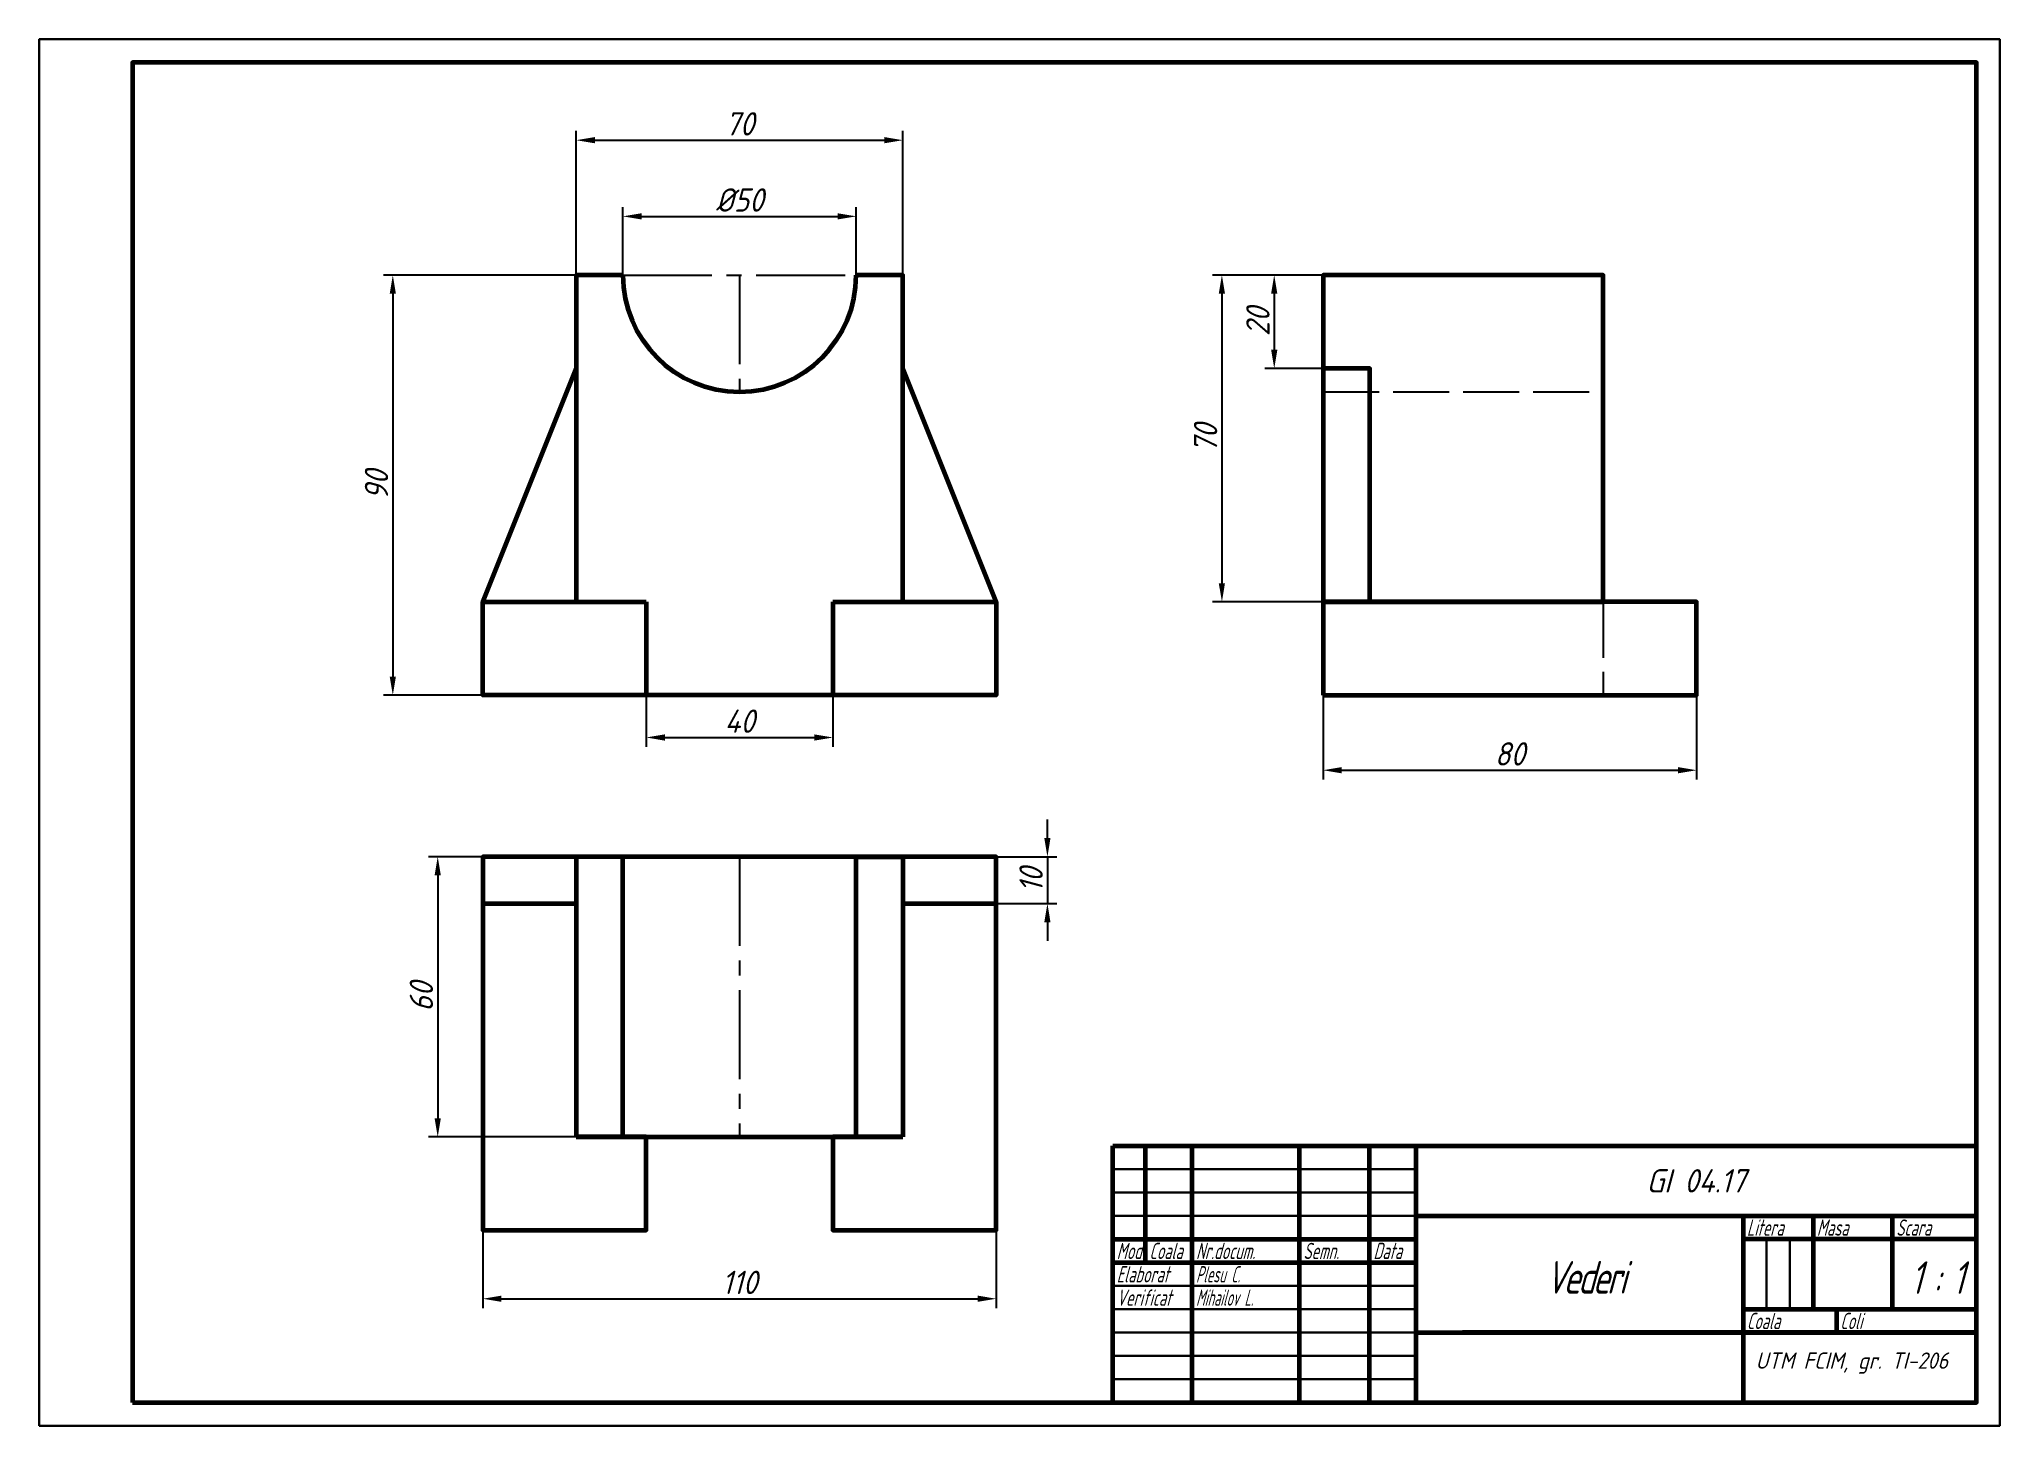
# Model space of a CAD drawing. Header units: millimetres. Extents: x 0 to 420, y 0 to 297.
import ezdxf
from ezdxf.enums import TextEntityAlignment as Align

# ---------------------------------------------------------------- set-up
doc = ezdxf.new("R2010")
doc.units = ezdxf.units.MM
doc.linetypes.add('ACAD_ISO02W100', pattern=[15, 12, -3])
doc.linetypes.add('CENTER2', pattern=[28.575, 19.05, -3.175, 3.175, -3.175])
doc.layers.get('0').update_dxf_attribs({"lineweight": 80})
doc.layers.get('Defpoints').update_dxf_attribs({"linetype": 'ACAD_ISO02W100'})
for name, color, linetype, lineweight in [('Axe', 90, 'CENTER2', 30), ('Contur', 10, 'Continuous', 70), ('Cote', 160, 'Continuous', 30), ('Subtire', 50, 'Continuous', 35), ('text3.5', 21, 'Continuous', 35), ('text5', 221, 'Continuous', 50), ('text7', 130, 'Continuous', 70)]:
    doc.layers.add(name, color=color, linetype=linetype, lineweight=lineweight)
doc.layers.add('Invizibil', color=7, linetype='ACAD_ISO02W100', lineweight=30, plot=False)
doc.styles.get("Standard").update_dxf_attribs({"font": 'isocp.shx', "oblique": 15})
doc.dimstyles.new('ISO-25', dxfattribs={"dimtxt": 5, "dimasz": 4, "dimexe": 2, "dimexo": 0, "dimgap": 1, "dimtad": 1, "dimtoh": 1, "dimdec": 0, "dimtxsty": 'Standard', "dimblk2": 'OBLIQUE', "dimcen": 4, "dimadec": 0, "dimazin": 0, "dimtfac": 1, "dimtdec": 0, "dimtmove": 0, "dimatfit": 3, "dimldrblk": 'DOTSMALL', "dimfxl": 1, "dimlwd": 30, "dimlwe": 30, "dimarcsym": 0})

# ---------------------------------------------------------------- blocks, each defined once
blk = doc.blocks.new('*D7')
at = {"layer": 'Cote', "color": 0, "lineweight": 30, "transparency": 16777216}
for p, q in [((130.03, 156.48), (130.03, 145.43)), ((170.03, 156.48), (170.03, 145.43)), ((134.03, 147.43), (166.03, 147.43))]:
    blk.add_line(p, q, dxfattribs=at)
at = {"layer": 'Cote', "color": 0, "transparency": 16777216}
for points in [[(134.03, 148.1), (134.03, 146.76), (130.03, 147.43)], [(166.03, 148.1), (166.03, 146.76), (170.03, 147.43)]]:
    blk.add_solid(points, dxfattribs=at)
at = {"layer": 'Defpoints', "color": 0, "transparency": 16777216}
for p in [(130.03, 156.48), (170.03, 156.48), (170.03, 147.43)]:
    blk.add_point(p, dxfattribs=at)
at = {"layer": 'Cote', "color": 0, "transparency": 16777216, "insert": (150.03, 150.93), "char_height": 5, "attachment_point": 5}
blk.add_mtext('40', dxfattribs=at)
blk = doc.blocks.new('_DotSmall')
at = {"color": 0, "linetype": 'ByBlock', "const_width": 0.5}
blk.add_lwpolyline([(-0.0625, 0, 1), (0.0625, 0, 1)], format="xyb", close=True, dxfattribs=at)
blk = doc.blocks.new('_Oblique')
at = {"color": 0, "linetype": 'ByBlock', "lineweight": -2}
blk.add_line((-0.5, -0.5), (0.5, 0.5), dxfattribs=at)
blk = doc.blocks.new('*D15')
at = {"layer": 'Cote', "color": 0, "lineweight": 30, "transparency": 16777216}
for p, q in [((275.03, 246.48), (262.57, 246.48)), ((264.57, 242.48), (264.57, 230.48)), ((275.03, 226.48), (262.57, 226.48))]:
    blk.add_line(p, q, dxfattribs=at)
at = {"layer": 'Cote', "color": 0, "transparency": 16777216}
for points in [[(263.9, 242.48), (265.24, 242.48), (264.57, 246.48)], [(263.9, 230.48), (265.24, 230.48), (264.57, 226.48)]]:
    blk.add_solid(points, dxfattribs=at)
at = {"layer": 'Defpoints', "color": 0, "transparency": 16777216}
for p in [(275.03, 246.48), (264.57, 226.48), (275.03, 226.48)]:
    blk.add_point(p, dxfattribs=at)
at = {"layer": 'Cote', "color": 0, "transparency": 16777216, "insert": (261.07, 236.48), "char_height": 5, "attachment_point": 5, "rotation": 90}
blk.add_mtext('20', dxfattribs=at)
blk = doc.blocks.new('*D19')
at = {"layer": 'Cote', "color": 0, "lineweight": 30, "transparency": 16777216}
for p, q in [((115.03, 246.48), (115.03, 277.37)), ((185.03, 246.48), (185.03, 277.37)), ((119.03, 275.37), (181.03, 275.37))]:
    blk.add_line(p, q, dxfattribs=at)
at = {"layer": 'Cote', "color": 0, "transparency": 16777216}
for points in [[(119.03, 276.04), (119.03, 274.71), (115.03, 275.37)], [(181.03, 276.04), (181.03, 274.71), (185.03, 275.37)]]:
    blk.add_solid(points, dxfattribs=at)
at = {"layer": 'Defpoints', "color": 0, "transparency": 16777216}
for p in [(185.03, 275.37), (115.03, 246.48), (185.03, 246.48)]:
    blk.add_point(p, dxfattribs=at)
at = {"layer": 'Cote', "color": 0, "transparency": 16777216, "insert": (150.03, 278.87), "char_height": 5, "attachment_point": 5}
blk.add_mtext('70', dxfattribs=at)
blk = doc.blocks.new('*D23')
at = {"layer": 'Cote', "color": 0, "lineweight": 30, "transparency": 16777216}
for p, q in [((115.03, 246.48), (73.75, 246.48)), ((75.75, 242.48), (75.75, 160.48)), ((95.03, 156.48), (73.75, 156.48))]:
    blk.add_line(p, q, dxfattribs=at)
at = {"layer": 'Cote', "color": 0, "transparency": 16777216}
for points in [[(75.08, 242.48), (76.41, 242.48), (75.75, 246.48)], [(75.08, 160.48), (76.41, 160.48), (75.75, 156.48)]]:
    blk.add_solid(points, dxfattribs=at)
at = {"layer": 'Defpoints', "color": 0, "transparency": 16777216}
for p in [(115.03, 246.48), (75.75, 156.48), (95.03, 156.48)]:
    blk.add_point(p, dxfattribs=at)
at = {"layer": 'Cote', "color": 0, "transparency": 16777216, "insert": (72.25, 201.48), "char_height": 5, "attachment_point": 5, "rotation": 90}
blk.add_mtext('90', dxfattribs=at)
blk = doc.blocks.new('*D24')
at = {"layer": 'Cote', "color": 0, "lineweight": 30, "transparency": 16777216}
for p, q in [((95.03, 41.87), (95.03, 25.21)), ((205.03, 41.87), (205.03, 25.21)), ((99.03, 27.21), (201.03, 27.21))]:
    blk.add_line(p, q, dxfattribs=at)
at = {"layer": 'Cote', "color": 0, "transparency": 16777216}
for points in [[(99.03, 27.88), (99.03, 26.55), (95.03, 27.21)], [(201.03, 27.88), (201.03, 26.55), (205.03, 27.21)]]:
    blk.add_solid(points, dxfattribs=at)
at = {"layer": 'Defpoints', "color": 0, "transparency": 16777216}
for p in [(95.03, 41.87), (205.03, 41.87), (205.03, 27.21)]:
    blk.add_point(p, dxfattribs=at)
at = {"layer": 'Cote', "color": 0, "transparency": 16777216, "insert": (150.03, 30.71), "char_height": 5, "attachment_point": 5}
blk.add_mtext('110', dxfattribs=at)
blk = doc.blocks.new('*D27')
at = {"layer": 'Cote', "color": 0, "lineweight": 30, "transparency": 16777216}
for p, q in [((275.03, 246.48), (251.36, 246.48)), ((253.36, 242.48), (253.36, 180.48)), ((275.03, 176.48), (251.36, 176.48))]:
    blk.add_line(p, q, dxfattribs=at)
at = {"layer": 'Cote', "color": 0, "transparency": 16777216}
for points in [[(252.69, 242.48), (254.02, 242.48), (253.36, 246.48)], [(252.69, 180.48), (254.02, 180.48), (253.36, 176.48)]]:
    blk.add_solid(points, dxfattribs=at)
at = {"layer": 'Defpoints', "color": 0, "transparency": 16777216}
for p in [(275.03, 246.48), (253.36, 176.48), (275.03, 176.48)]:
    blk.add_point(p, dxfattribs=at)
at = {"layer": 'Cote', "color": 0, "transparency": 16777216, "insert": (249.86, 211.48), "char_height": 5, "attachment_point": 5, "rotation": 90}
blk.add_mtext('70', dxfattribs=at)
blk = doc.blocks.new('*D29')
at = {"layer": 'Cote', "color": 0, "lineweight": 30, "transparency": 16777216}
for p, q in [((95.03, 121.87), (83.37, 121.87)), ((85.37, 117.87), (85.37, 65.87)), ((115.03, 61.87), (83.37, 61.87))]:
    blk.add_line(p, q, dxfattribs=at)
at = {"layer": 'Cote', "color": 0, "transparency": 16777216}
for points in [[(84.7, 117.87), (86.04, 117.87), (85.37, 121.87)], [(84.7, 65.87), (86.04, 65.87), (85.37, 61.87)]]:
    blk.add_solid(points, dxfattribs=at)
at = {"layer": 'Defpoints', "color": 0, "transparency": 16777216}
for p in [(95.03, 121.87), (85.37, 61.87), (115.03, 61.87)]:
    blk.add_point(p, dxfattribs=at)
at = {"layer": 'Cote', "color": 0, "transparency": 16777216, "insert": (81.87, 91.87), "char_height": 5, "attachment_point": 5, "rotation": 90}
blk.add_mtext('60', dxfattribs=at)
blk = doc.blocks.new('*D33')
at = {"layer": 'Cote', "color": 0, "lineweight": 30, "transparency": 16777216}
for p, q in [((125.03, 246.48), (125.03, 261.06)), ((175.03, 246.48), (175.03, 261.06)), ((129.03, 259.06), (171.03, 259.06))]:
    blk.add_line(p, q, dxfattribs=at)
at = {"layer": 'Cote', "color": 0, "transparency": 16777216}
for points in [[(129.03, 259.72), (129.03, 258.39), (125.03, 259.06)], [(171.03, 259.72), (171.03, 258.39), (175.03, 259.06)]]:
    blk.add_solid(points, dxfattribs=at)
at = {"layer": 'Defpoints', "color": 0, "transparency": 16777216}
for p in [(175.03, 259.06), (125.03, 246.48), (175.03, 246.48)]:
    blk.add_point(p, dxfattribs=at)
at = {"layer": 'Cote', "color": 0, "transparency": 16777216, "insert": (150.03, 262.56), "char_height": 5, "attachment_point": 5}
blk.add_mtext('%%C50', dxfattribs=at)
blk = doc.blocks.new('*D34')
at = {"layer": 'Cote', "color": 0, "lineweight": 30, "transparency": 16777216}
for p, q in [((215.98, 125.87), (215.98, 129.87)), ((205.03, 121.87), (217.98, 121.87)), ((215.98, 121.87), (215.98, 111.87)), ((205.03, 111.87), (217.98, 111.87)), ((215.98, 107.87), (215.98, 103.87))]:
    blk.add_line(p, q, dxfattribs=at)
at = {"layer": 'Cote', "color": 0, "transparency": 16777216}
for points in [[(215.31, 125.87), (216.64, 125.87), (215.98, 121.87)], [(215.31, 107.87), (216.64, 107.87), (215.98, 111.87)]]:
    blk.add_solid(points, dxfattribs=at)
at = {"layer": 'Defpoints', "color": 0, "transparency": 16777216}
for p in [(205.03, 121.87), (205.03, 111.87), (215.98, 111.87)]:
    blk.add_point(p, dxfattribs=at)
at = {"layer": 'Cote', "color": 0, "transparency": 16777216, "insert": (212.48, 116.87), "char_height": 5, "attachment_point": 5, "rotation": 90}
blk.add_mtext('10', dxfattribs=at)
blk = doc.blocks.new('*D35')
at = {"layer": 'Cote', "color": 0, "lineweight": 30, "transparency": 16777216}
for p, q in [((275.03, 156.48), (275.03, 138.42)), ((355.03, 156.48), (355.03, 138.42)), ((279.03, 140.42), (351.03, 140.42))]:
    blk.add_line(p, q, dxfattribs=at)
at = {"layer": 'Cote', "color": 0, "transparency": 16777216}
for points in [[(279.03, 141.09), (279.03, 139.75), (275.03, 140.42)], [(351.03, 141.09), (351.03, 139.75), (355.03, 140.42)]]:
    blk.add_solid(points, dxfattribs=at)
at = {"layer": 'Defpoints', "color": 0, "transparency": 16777216}
for p in [(275.03, 156.48), (355.03, 156.48), (355.03, 140.42)]:
    blk.add_point(p, dxfattribs=at)
at = {"layer": 'Cote', "color": 0, "transparency": 16777216, "insert": (315.03, 143.92), "char_height": 5, "attachment_point": 5}
blk.add_mtext('80', dxfattribs=at)

msp = doc.modelspace()

# ---------------------------------------------------------------- linework, layer by layer
at = {"layer": 'Axe'}
for p, q in [((125.03, 246.48), (175.03, 246.48)), ((150.03, 246.48), (150.03, 246.48)), ((150.03, 246.48), (150.03, 221.48)), ((150.03, 121.87), (150.03, 61.87))]:
    msp.add_line(p, q, dxfattribs=at)
at = {"layer": 'Contur'}
for p, q in [((115.03, 226.48), (95.03, 176.48)), ((185.03, 226.48), (205.03, 176.48)), ((130.03, 176.48), (130.03, 156.48)), ((170.03, 176.48), (170.03, 156.48)), ((95.03, 111.87), (115.03, 111.87)), ((185.03, 111.87), (205.03, 111.87)), ((230, 5), (230, 60)), ((230, 5), (230, 60)), ((230, 60), (415, 60)), ((230, 5), (230, 60)), ((237, 35), (237, 60)), ((247, 5), (247, 60)), ((247, 5), (247, 60)), ((270, 5), (270, 60)), ((270, 5), (270, 60)), ((285, 5), (285, 60)), ((295, 5), (295, 60)), ((295, 45), (415, 45)), ((365, 45), (365, 5)), ((380, 45), (380, 25)), ((397, 25), (397, 45)), ((415, 45), (415, 45)), ((415, 45), (415, 45)), ((230, 40), (295, 40)), ((415, 40), (365, 40)), ((230, 35), (295, 35)), ((365, 25), (415, 25)), ((385, 25), (385, 20)), ((295, 20), (415, 20)), ((415, 20), (304.9, 20))]:
    msp.add_line(p, q, dxfattribs=at)
for points in [[(20, 5), (415, 5), (415, 292), (20, 292)], [(275.03, 176.48), (335.03, 176.48), (335.03, 246.48), (275.03, 246.48)], [(275.03, 176.48), (285.03, 176.48), (285.03, 226.48), (275.03, 226.48)], [(275.03, 156.48), (355.03, 156.48), (355.03, 176.48), (275.03, 176.48)], [(115.03, 61.87), (125.03, 61.87), (125.03, 121.87), (115.03, 121.87)], [(185.03, 61.87), (175.03, 61.87), (175.03, 121.87), (185.03, 121.87)]]:
    msp.add_lwpolyline(points, close=True, dxfattribs=at)
for points in [[(125.03, 246.48), (115.03, 246.48), (115.03, 176.48), (130.03, 176.48)], [(170.03, 176.48), (185.03, 176.48), (185.03, 246.48), (175.03, 246.48)], [(170.03, 176.48), (205.03, 176.48), (205.03, 156.48), (95.03, 156.48), (95.03, 176.48), (130.03, 176.48)], [(205.03, 61.87), (205.03, 121.87), (95.03, 121.87), (95.03, 61.87)], [(95.03, 61.87), (95.03, 41.87), (130.03, 41.87), (130.03, 61.87), (115.03, 61.87)], [(115.03, 61.87), (185.03, 61.87)], [(185.03, 61.87), (170.03, 61.87), (170.03, 41.87), (205.03, 41.87), (205.03, 61.87)]]:
    msp.add_lwpolyline(points, dxfattribs=at)
msp.add_arc((150.03, 246.48), 25, 180, 0, dxfattribs=at)
at = {"layer": 'Invizibil'}
for p, q in [((275.03, 221.48), (335.03, 221.48)), ((335.03, 176.48), (335.03, 156.48))]:
    msp.add_line(p, q, dxfattribs=at)
at = {"layer": 'Subtire'}
for p, q in [((230, 55), (295, 55)), ((230, 50), (295, 50)), ((230, 45), (295, 45)), ((370, 40), (370, 25)), ((375, 40), (375, 25)), ((230, 30), (295, 30)), ((230, 25), (295, 25)), ((230, 20), (295, 20)), ((230, 15), (295, 15)), ((230, 10), (295, 10))]:
    msp.add_line(p, q, dxfattribs=at)
msp.add_lwpolyline([(0, 0), (420, 0), (420, 297), (0, 297)], close=True, dxfattribs=at)
at = {"layer": 'text5'}
msp.add_line((320, 0), (320, 0), dxfattribs=at)

# ---------------------------------------------------------------- texts
at = {"layer": 'text3.5', "char_height": 3.5, "attachment_point": 1}
for s, width, insert in [('{\\Fisocp|c238;\\W0.7;Litera}', 4.3941, (365.81, 44.2)), ('{\\Fisocp|c238;\\W0.7;Masa}', 4.3941, (380.81, 44.2)), ('{\\Fisocp|c238;\\W0.7;Scara}', 4.3941, (397.81, 44.2)), ('{\\Fisocp|c238;\\W0.7;Mod.}', 4.3941, (230.81, 39.2)), ('{\\Fisocp|c238;\\W0.7;Coala}', 4.3941, (237.81, 39.2)), ('{\\Fisocp|c238;\\W0.7;Nr.docum.}', 4.3941, (247.81, 39.2)), ('{\\Fisocp|c238;\\W0.7;Semn.}', 4.3941, (270.81, 39.2)), ('{\\Fisocp|c238;\\W0.7;Data}', 4.3941, (285.81, 39.2)), ('{\\Fisocp|c238;\\W0.7;Elaborat}', 4.3941, (230.81, 34.2)), ('{\\W0.6;Plesu C.}', 22.189, (247.81, 34.2)), ('{\\Fisocp|c238;\\W0.7;Verificat}', 4.3941, (230.81, 29.2)), ('{\\Fisocp|c238;\\W0.6;Mihailov \\Fisocp|c0;L.}', 22.189, (247.81, 29.2)), ('{\\Fisocp|c238;\\W0.7;Coala}', 4.3941, (365.81, 24.2)), ('{\\Fisocp|c238;\\W0.7;Coli}', 4.3941, (385.81, 24.2))]:
    msp.add_mtext_dynamic_manual_height_columns(s, width=width, gutter_width=12.5, heights=[0], dxfattribs=dict(at, insert=insert))
at = {"layer": 'text5', "oblique": 15}
msp.add_text('GI 04.17', height=5, dxfattribs=at).set_placement((354.92, 52.48), align=Align.MIDDLE)
at = {"layer": 'text5', "insert": (367.68, 15.71), "char_height": 3.5, "attachment_point": 1}
msp.add_mtext_dynamic_manual_height_columns('UTM FCIM, gr. TI-206', width=54.2101, gutter_width=17.5, heights=[14.87], dxfattribs=at)
at = {"layer": 'text7', "char_height": 7, "attachment_point": 1}
for s, width, heights, insert in [('{\\W0.8;\\T0.85;Vederi}', 46.5497, [13.8], (322.64, 35.3)), ('{\\W0.8;\\T0.85;1 : 1}', 16.2769, [7.63], (400.87, 35.24))]:
    msp.add_mtext_dynamic_manual_height_columns(s, width=width, gutter_width=17.5, heights=heights, dxfattribs=dict(at, insert=insert))

# ---------------------------------------------------------------- dimensions: what is measured, and where the dimension line sits
at = {"layer": 'Cote'}
dim = msp.add_linear_dim(base=(185.03, 275.37), p1=(115.03, 246.48), p2=(185.03, 246.48), dimstyle='ISO-25', dxfattribs=at)
dim.commit()
dim.dimension.update_dxf_attribs({"geometry": '*D19', "text_midpoint": (150.03, 275.37), "dimtype": 160})
dim = msp.add_linear_dim(base=(175.03, 259.06), p1=(125.03, 246.48), p2=(175.03, 246.48), text='%%C<>', dimstyle='ISO-25', dxfattribs=at)
dim.commit()
dim.dimension.update_dxf_attribs({"geometry": '*D33', "text_midpoint": (150.03, 262.56)})
for base, p1, p2, picture, middle in [((75.75, 156.48), (115.03, 246.48), (95.03, 156.48), '*D23', (72.25, 201.48)), ((253.36, 176.48), (275.03, 246.48), (275.03, 176.48), '*D27', (249.86, 211.48)), ((264.57, 226.48), (275.03, 246.48), (275.03, 226.48), '*D15', (261.07, 236.48)), ((215.98, 111.87), (205.03, 121.87), (205.03, 111.87), '*D34', (212.48, 116.87)), ((85.37, 61.87), (95.03, 121.87), (115.03, 61.87), '*D29', (81.87, 91.87))]:
    dim = msp.add_linear_dim(base=base, p1=p1, p2=p2, angle=90, dimstyle='ISO-25', dxfattribs=at)
    dim.commit()
    dim.dimension.update_dxf_attribs({"geometry": picture, "text_midpoint": middle})
for base, p1, p2, picture, middle in [((170.03, 147.43), (130.03, 156.48), (170.03, 156.48), '*D7', (150.03, 150.93)), ((355.03, 140.42), (275.03, 156.48), (355.03, 156.48), '*D35', (315.03, 143.92)), ((205.03, 27.21), (95.03, 41.87), (205.03, 41.87), '*D24', (150.03, 30.71))]:
    dim = msp.add_linear_dim(base=base, p1=p1, p2=p2, dimstyle='ISO-25', dxfattribs=at)
    dim.commit()
    dim.dimension.update_dxf_attribs({"geometry": picture, "text_midpoint": middle})

doc.saveas('drawing.dxf')
